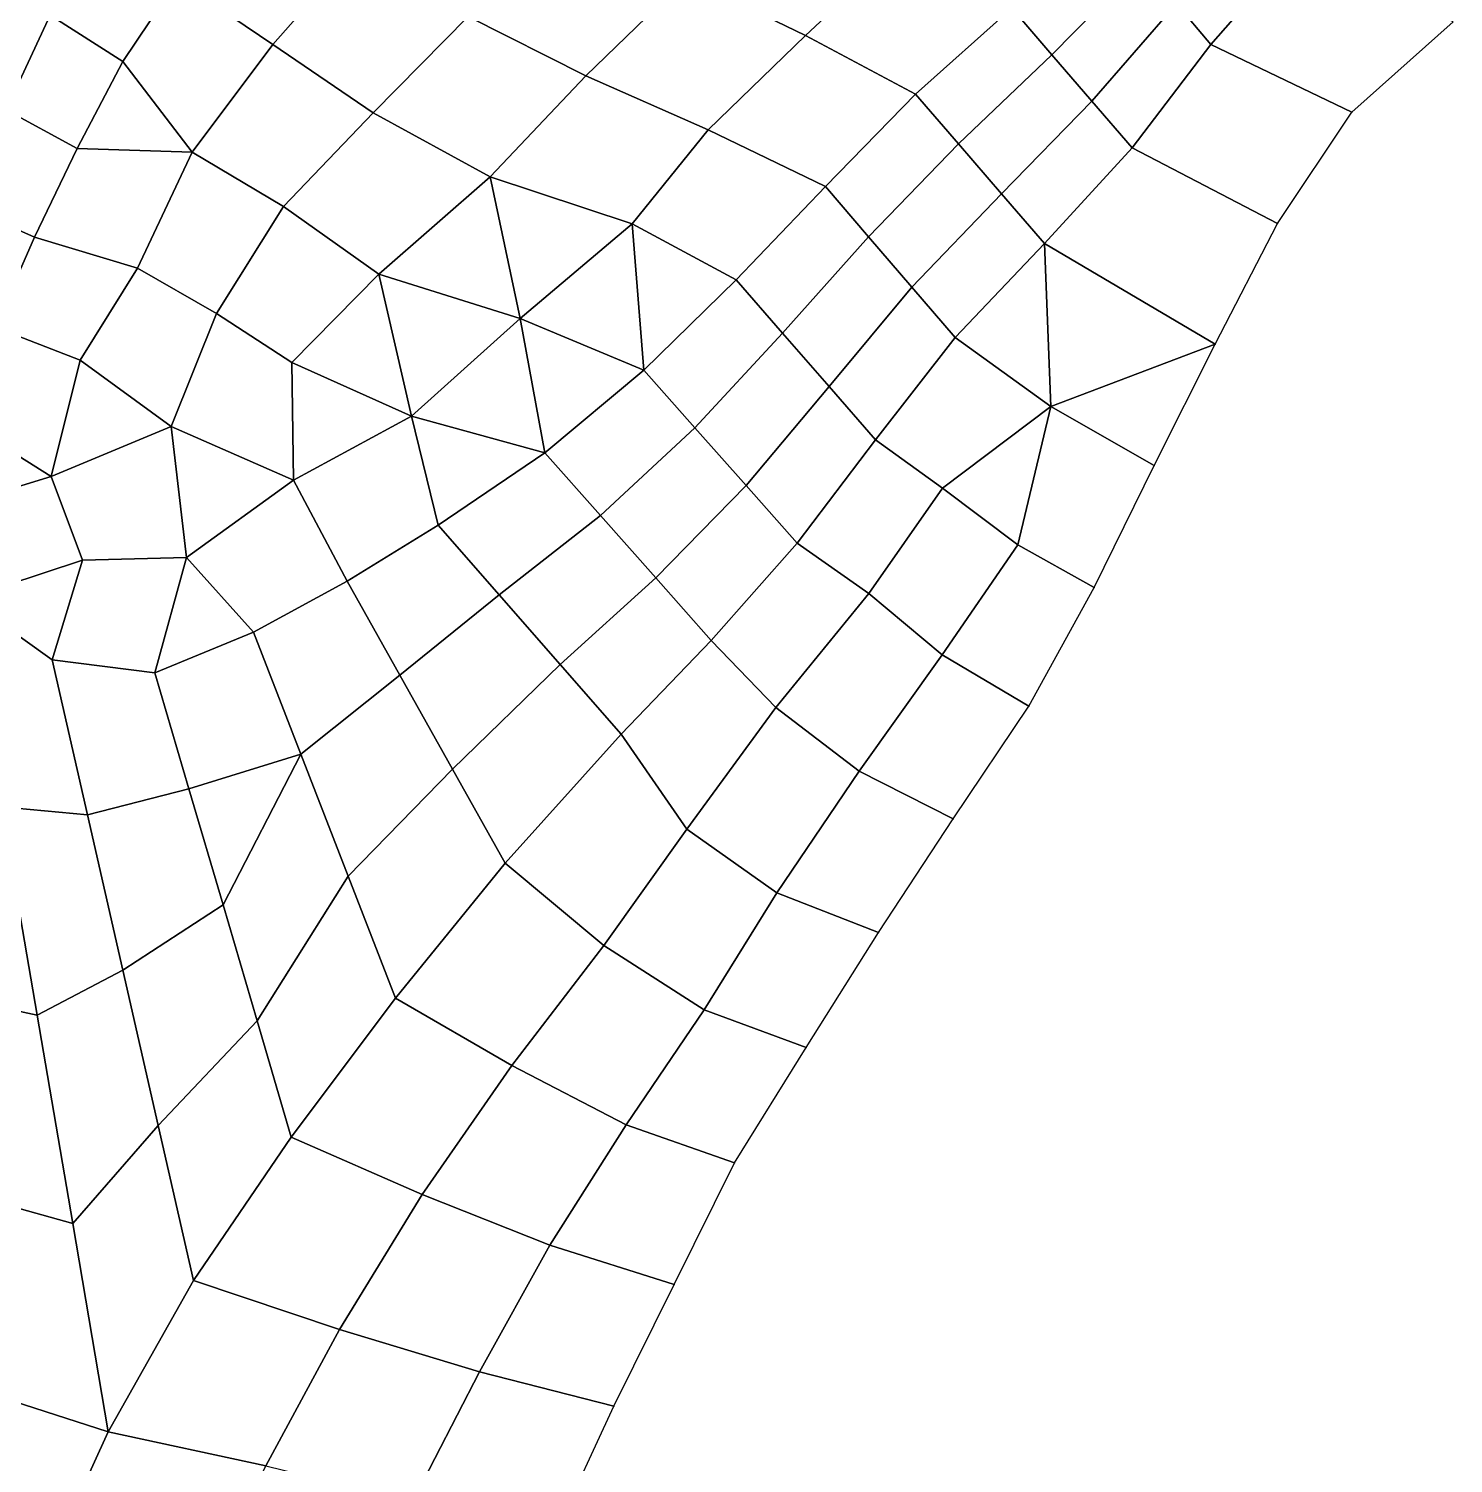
# Model space of a CAD drawing. Extents: x 380707 to 407438, y 6452841 to 6483357.
# Drawn here: x 397386.9 to 397544.2, y 6455864.4 to 6456022.7 of the extents above; entities that cross this region are included whole.
import ezdxf

# ---------------------------------------------------------------- set-up
doc = ezdxf.new("R2010")
doc.units = 0
for name, color, linetype in [('MESH_BOUND', 25, 'CONTINUOUS'), ('MESH_ELEMS', 18, 'CONTINUOUS'), ('MESH_NODES', 18, 'CONTINUOUS')]:
    doc.layers.add(name, color=color, linetype=linetype)

msp = doc.modelspace()

# ---------------------------------------------------------------- linework, layer by layer
at = {"layer": 'MESH_BOUND', "color": 25}
for points in [[(397532.988, 6456013.49, 0.167), (397544.173, 6456023.47, 0.124)], [(397524.75, 6456001.22, 0.149), (397532.988, 6456013.49, 0.167)], [(397517.901, 6455987.89, 0.145), (397524.75, 6456001.22, 0.149)], [(397511.166, 6455974.49, 0.163), (397517.901, 6455987.89, 0.145)], [(397504.536, 6455961.05, 0.178), (397511.166, 6455974.49, 0.163)], [(397497.3, 6455947.95, 0.224), (397504.536, 6455961.05, 0.178)], [(397488.972, 6455935.49, 0.261), (397497.3, 6455947.95, 0.224)], [(397480.714, 6455922.98, 0.19), (397488.972, 6455935.49, 0.261)], [(397472.75, 6455910.27, 0.166), (397480.714, 6455922.98, 0.19)], [(397464.824, 6455897.55, 0.144), (397472.75, 6455910.27, 0.166)], [(397458.161, 6455884.12, 0.137), (397464.824, 6455897.55, 0.144)], [(397451.499, 6455870.69, 0.248), (397458.161, 6455884.12, 0.137)], [(397445.216, 6455857.08, 0.178), (397451.499, 6455870.69, 0.248)]]:
    msp.add_polyline3d(points, dxfattribs=at)
at = {"layer": 'MESH_ELEMS', "color": 178}
for points in [[(397413.863, 6456020.96, -0.012), (397423.074, 6456031.4, -0.054), (397411.733, 6456038.73, -0.366), (397403.334, 6456028.11, -0.108)], [(397468.68, 6456038.5, 0.072), (397459.571, 6456028.33, 0.109), (397472.662, 6456021.95, 0.027), (397484.004, 6456032.55, 0.035)], [(397522.781, 6456036.43, -0.374), (397513.613, 6456025.47, -0.391), (397517.393, 6456020.98, 0.07), (397526.856, 6456031.74, 0.004)], [(397389.284, 6456024.22, -1.193), (397397.323, 6456019.08, 0.036), (397403.334, 6456028.11, -0.108), (397395.343, 6456034.08, -1.462)], [(397446.361, 6456034.54, 0.146), (397435.444, 6456024.06, 0.009), (397448.404, 6456017.52, 0.054), (397459.571, 6456028.33, 0.109)], [(397506.052, 6456034.46, -0.14), (397495.435, 6456024.96, -0.213), (397499.862, 6456019.83, -0.507), (397509.832, 6456029.97, -0.346)], [(397484.812, 6456015.48, -0.079), (397495.435, 6456024.96, -0.213), (397484.004, 6456032.55, 0.035), (397472.662, 6456021.95, 0.027)], [(397423.074, 6456031.4, -0.054), (397413.863, 6456020.96, -0.012), (397424.951, 6456013.44, 0.052), (397435.444, 6456024.06, 0.009)], [(397532.988, 6456013.49, 0.167), (397544.173, 6456023.47, 0.124), (397526.856, 6456031.74, 0.004), (397517.393, 6456020.98, 0.07)], [(397509.832, 6456029.97, -0.346), (397499.862, 6456019.83, -0.507), (397504.288, 6456014.7, -0.285), (397513.613, 6456025.47, -0.391)], [(397397.323, 6456019.08, 0.036), (397404.96, 6456009.09, 0.047), (397413.863, 6456020.96, -0.012), (397403.334, 6456028.11, -0.108)], [(397461.919, 6456011.54, 0), (397472.662, 6456021.95, 0.027), (397459.571, 6456028.33, 0.109), (397448.404, 6456017.52, 0.054)], [(397375.222, 6456014.18, -1.387), (397384.446, 6456013.75, -1.235), (397389.284, 6456024.22, -1.193), (397380.279, 6456027.56, -1.706)], [(397495.435, 6456024.96, -0.213), (397484.812, 6456015.48, -0.079), (397489.557, 6456009.99, -0.518), (397499.862, 6456019.83, -0.507)], [(397513.613, 6456025.47, -0.391), (397504.288, 6456014.7, -0.285), (397508.715, 6456009.57, 0.025), (397517.393, 6456020.98, 0.07)], [(397384.446, 6456013.75, -1.235), (397392.256, 6456009.48, 0.076), (397397.323, 6456019.08, 0.036), (397389.284, 6456024.22, -1.193)], [(397435.444, 6456024.06, 0.009), (397424.951, 6456013.44, 0.052), (397437.872, 6456006.35, 0), (397448.404, 6456017.52, 0.054)], [(397474.869, 6456005.28, -0.141), (397484.812, 6456015.48, -0.079), (397472.662, 6456021.95, 0.027), (397461.919, 6456011.54, 0)], [(397415.045, 6456003.07, 0.009), (397424.951, 6456013.44, 0.052), (397413.863, 6456020.96, -0.012), (397404.96, 6456009.09, 0.047)], [(397499.862, 6456019.83, -0.507), (397489.557, 6456009.99, -0.518), (397494.302, 6456004.5, -0.491), (397504.288, 6456014.7, -0.285)], [(397517.393, 6456020.98, 0.07), (397508.715, 6456009.57, 0.025), (397524.75, 6456001.22, 0.149), (397532.988, 6456013.49, 0.167)], [(397404.96, 6456009.09, 0.047), (397397.323, 6456019.08, 0.036), (397392.256, 6456009.48, 0.076), (397404.96, 6456009.09, 0.047)], [(397453.519, 6456001.18, 0.065), (397461.919, 6456011.54, 0), (397448.404, 6456017.52, 0.054), (397437.872, 6456006.35, 0)], [(397484.812, 6456015.48, -0.079), (397474.869, 6456005.28, -0.141), (397479.637, 6455999.73, -0.578), (397489.557, 6456009.99, -0.518)], [(397379.947, 6456003.1, -1.281), (397387.569, 6455999.69, -0.105), (397392.256, 6456009.48, 0.076), (397384.446, 6456013.75, -1.235)], [(397425.578, 6455995.62, 0.192), (397437.872, 6456006.35, 0), (397424.951, 6456013.44, 0.052), (397415.045, 6456003.07, 0.009)], [(397504.288, 6456014.7, -0.285), (397494.302, 6456004.5, -0.491), (397499.047, 6455999.01, 0.133), (397508.715, 6456009.57, 0.025)], [(397461.919, 6456011.54, 0), (397453.519, 6456001.18, 0.065), (397465.007, 6455995, -0.209), (397474.869, 6456005.28, -0.141)], [(397398.946, 6455996.29, 0.065), (397404.96, 6456009.09, 0.047), (397392.256, 6456009.48, 0.076), (397387.569, 6455999.69, -0.105)], [(397398.946, 6455996.29, 0.065), (397407.641, 6455991.27, 0.093), (397415.045, 6456003.07, 0.009), (397404.96, 6456009.09, 0.047)], [(397489.557, 6456009.99, -0.518), (397479.637, 6455999.73, -0.578), (397484.405, 6455994.17, -0.629), (397494.302, 6456004.5, -0.491)], [(397508.715, 6456009.57, 0.025), (397499.047, 6455999.01, 0.133), (397517.901, 6455987.89, 0.145), (397524.75, 6456001.22, 0.149)], [(397425.578, 6455995.62, 0.192), (397441.165, 6455990.71, 0.347), (397437.872, 6456006.35, 0), (397425.578, 6455995.62, 0.192)], [(397437.872, 6456006.35, 0), (397441.165, 6455990.71, 0.347), (397453.519, 6456001.18, 0.065), (397437.872, 6456006.35, 0)], [(397474.869, 6456005.28, -0.141), (397465.007, 6455995, -0.209), (397470.137, 6455989.11, -0.608), (397479.637, 6455999.73, -0.578)], [(397494.302, 6456004.5, -0.491), (397484.405, 6455994.17, -0.629), (397489.173, 6455988.62, -0.294), (397499.047, 6455999.01, 0.133)], [(397375.645, 6455992.37, -1.315), (397383.182, 6455989.77, -0.276), (397387.569, 6455999.69, -0.105), (397379.947, 6456003.1, -1.281)], [(397415.948, 6455985.87, 0.161), (397425.578, 6455995.62, 0.192), (397415.045, 6456003.07, 0.009), (397407.641, 6455991.27, 0.093)], [(397454.828, 6455985.03, -0.158), (397453.519, 6456001.18, 0.065), (397441.165, 6455990.71, 0.347), (397454.828, 6455985.03, -0.158)], [(397453.519, 6456001.18, 0.065), (397454.828, 6455985.03, -0.158), (397465.007, 6455995, -0.209), (397453.519, 6456001.18, 0.065)], [(397392.591, 6455986.14, 0.017), (397398.946, 6455996.29, 0.065), (397387.569, 6455999.69, -0.105), (397383.182, 6455989.77, -0.276)], [(397479.637, 6455999.73, -0.578), (397470.137, 6455989.11, -0.608), (397475.267, 6455983.22, -0.584), (397484.405, 6455994.17, -0.629)], [(397489.173, 6455988.62, -0.294), (397499.764, 6455981.01, 0.242), (397499.047, 6455999.01, 0.133), (397489.173, 6455988.62, -0.294)], [(397499.047, 6455999.01, 0.133), (397499.764, 6455981.01, 0.242), (397517.901, 6455987.89, 0.145), (397499.047, 6455999.01, 0.133)], [(397407.641, 6455991.27, 0.093), (397398.946, 6455996.29, 0.065), (397392.591, 6455986.14, 0.017), (397402.631, 6455978.81, 0.095)], [(397425.578, 6455995.62, 0.192), (397415.948, 6455985.87, 0.161), (397429.177, 6455979.96, 0.159), (397425.578, 6455995.62, 0.192)], [(397441.165, 6455990.71, 0.347), (397425.578, 6455995.62, 0.192), (397429.177, 6455979.96, 0.159), (397441.165, 6455990.71, 0.347)], [(397465.007, 6455995, -0.209), (397454.828, 6455985.03, -0.158), (397460.465, 6455978.66, -0.581), (397470.137, 6455989.11, -0.608)], [(397484.405, 6455994.17, -0.629), (397475.267, 6455983.22, -0.584), (397480.396, 6455977.33, -0.157), (397489.173, 6455988.62, -0.294)], [(397415.948, 6455985.87, 0.161), (397407.641, 6455991.27, 0.093), (397402.631, 6455978.81, 0.095), (397416.136, 6455972.9, 0.227)], [(397379.304, 6455979.63, -0.223), (397389.381, 6455973.29, 0.081), (397392.591, 6455986.14, 0.017), (397383.182, 6455989.77, -0.276)], [(397429.177, 6455979.96, 0.159), (397443.902, 6455975.9, 0.177), (397441.165, 6455990.71, 0.347), (397429.177, 6455979.96, 0.159)], [(397443.902, 6455975.9, 0.177), (397454.828, 6455985.03, -0.158), (397441.165, 6455990.71, 0.347), (397443.902, 6455975.9, 0.177)], [(397470.137, 6455989.11, -0.608), (397460.465, 6455978.66, -0.581), (397466.102, 6455972.29, -0.545), (397475.267, 6455983.22, -0.584)], [(397487.789, 6455972.01, 0.25), (397499.764, 6455981.01, 0.242), (397489.173, 6455988.62, -0.294), (397480.396, 6455977.33, -0.157)], [(397499.764, 6455981.01, 0.242), (397511.166, 6455974.49, 0.163), (397517.901, 6455987.89, 0.145), (397499.764, 6455981.01, 0.242)], [(397392.591, 6455986.14, 0.017), (397389.381, 6455973.29, 0.081), (397402.631, 6455978.81, 0.095), (397392.591, 6455986.14, 0.017)], [(397429.177, 6455979.96, 0.159), (397415.948, 6455985.87, 0.161), (397416.136, 6455972.9, 0.227), (397429.177, 6455979.96, 0.159)], [(397454.828, 6455985.03, -0.158), (397443.902, 6455975.9, 0.177), (397450.024, 6455968.99, -0.524), (397460.465, 6455978.66, -0.581)], [(397475.267, 6455983.22, -0.584), (397466.102, 6455972.29, -0.545), (397471.739, 6455965.92, -0.189), (397480.396, 6455977.33, -0.157)], [(397496.114, 6455965.76, 0.292), (397499.764, 6455981.01, 0.242), (397487.789, 6455972.01, 0.25), (397496.114, 6455965.76, 0.292)], [(397511.166, 6455974.49, 0.163), (397499.764, 6455981.01, 0.242), (397496.114, 6455965.76, 0.292), (397504.536, 6455961.05, 0.178)], [(397379.304, 6455979.63, -0.223), (397376.187, 6455969.24, -0.479), (397389.381, 6455973.29, 0.081), (397379.304, 6455979.63, -0.223)], [(397392.864, 6455964.04, 0.009), (397404.346, 6455964.36, 0.262), (397402.631, 6455978.81, 0.095), (397389.381, 6455973.29, 0.081)], [(397402.631, 6455978.81, 0.095), (397404.346, 6455964.36, 0.262), (397416.136, 6455972.9, 0.227), (397402.631, 6455978.81, 0.095)], [(397432.107, 6455967.91, 0.124), (397429.177, 6455979.96, 0.159), (397416.136, 6455972.9, 0.227), (397422.076, 6455961.73, 0.317)], [(397443.902, 6455975.9, 0.177), (397429.177, 6455979.96, 0.159), (397432.107, 6455967.91, 0.124), (397443.902, 6455975.9, 0.177)], [(397460.465, 6455978.66, -0.581), (397450.024, 6455968.99, -0.524), (397456.145, 6455962.09, -0.516), (397466.102, 6455972.29, -0.545)], [(397479.666, 6455960.37, 0.177), (397487.789, 6455972.01, 0.25), (397480.396, 6455977.33, -0.157), (397471.739, 6455965.92, -0.189)], [(397443.902, 6455975.9, 0.177), (397432.107, 6455967.91, 0.124), (397438.849, 6455960.23, -0.477), (397450.024, 6455968.99, -0.524)], [(397389.381, 6455973.29, 0.081), (397376.187, 6455969.24, -0.479), (397380.011, 6455959.82, -0.094), (397392.864, 6455964.04, 0.009)], [(397404.346, 6455964.36, 0.262), (397411.732, 6455956.09, -0.116), (397422.076, 6455961.73, 0.317), (397416.136, 6455972.9, 0.227)], [(397466.102, 6455972.29, -0.545), (397456.145, 6455962.09, -0.516), (397462.267, 6455955.18, 0.1), (397471.739, 6455965.92, -0.189)], [(397496.114, 6455965.76, 0.292), (397487.789, 6455972.01, 0.25), (397479.666, 6455960.37, 0.177), (397487.746, 6455953.62, 0.156)], [(397438.849, 6455960.23, -0.477), (397432.107, 6455967.91, 0.124), (397422.076, 6455961.73, 0.317), (397427.885, 6455951.35, -0.508)], [(397450.024, 6455968.99, -0.524), (397438.849, 6455960.23, -0.477), (397445.591, 6455952.54, -0.483), (397456.145, 6455962.09, -0.516)], [(397469.402, 6455947.78, 0.199), (397479.666, 6455960.37, 0.177), (397471.739, 6455965.92, -0.189), (397462.267, 6455955.18, 0.1)], [(397400.845, 6455951.62, -0.181), (397404.346, 6455964.36, 0.262), (397392.864, 6455964.04, 0.009), (397389.505, 6455953.06, -0.166)], [(397400.845, 6455951.62, -0.181), (397411.732, 6455956.09, -0.116), (397404.346, 6455964.36, 0.262), (397400.845, 6455951.62, -0.181)], [(397487.746, 6455953.62, 0.156), (397497.3, 6455947.95, 0.224), (397504.536, 6455961.05, 0.178), (397496.114, 6455965.76, 0.292)], [(397380.011, 6455959.82, -0.094), (397389.505, 6455953.06, -0.166), (397392.864, 6455964.04, 0.009), (397380.011, 6455959.82, -0.094)], [(397427.885, 6455951.35, -0.508), (397422.076, 6455961.73, 0.317), (397411.732, 6455956.09, -0.116), (397416.955, 6455942.64, -0.576)], [(397456.145, 6455962.09, -0.516), (397445.591, 6455952.54, -0.483), (397452.333, 6455944.85, 0.248), (397462.267, 6455955.18, 0.1)], [(397393.403, 6455935.93, -0.587), (397389.505, 6455953.06, -0.166), (397380.011, 6455959.82, -0.094), (397383.933, 6455936.83, -0.652)], [(397445.591, 6455952.54, -0.483), (397438.849, 6455960.23, -0.477), (397427.885, 6455951.35, -0.508), (397433.695, 6455940.98, -0.508)], [(397478.594, 6455940.77, 0.218), (397487.746, 6455953.62, 0.156), (397479.666, 6455960.37, 0.177), (397469.402, 6455947.78, 0.199)], [(397416.955, 6455942.64, -0.576), (397411.732, 6455956.09, -0.116), (397400.845, 6455951.62, -0.181), (397404.609, 6455938.81, -0.562)], [(397452.333, 6455944.85, 0.248), (397459.57, 6455934.36, 0.141), (397469.402, 6455947.78, 0.199), (397462.267, 6455955.18, 0.1)], [(397488.972, 6455935.49, 0.261), (397497.3, 6455947.95, 0.224), (397487.746, 6455953.62, 0.156), (397478.594, 6455940.77, 0.218)], [(397404.609, 6455938.81, -0.562), (397400.845, 6455951.62, -0.181), (397389.505, 6455953.06, -0.166), (397393.403, 6455935.93, -0.587)], [(397452.333, 6455944.85, 0.248), (397445.591, 6455952.54, -0.483), (397433.695, 6455940.98, -0.508), (397439.504, 6455930.6, 0.039)], [(397433.695, 6455940.98, -0.508), (397427.885, 6455951.35, -0.508), (397416.955, 6455942.64, -0.576), (397422.179, 6455929.18, -0.6)], [(397459.57, 6455934.36, 0.141), (397469.509, 6455927.35, 0.15), (397478.594, 6455940.77, 0.218), (397469.402, 6455947.78, 0.199)], [(397459.57, 6455934.36, 0.141), (397452.333, 6455944.85, 0.248), (397439.504, 6455930.6, 0.039), (397450.394, 6455921.52, 0.335)], [(397416.955, 6455942.64, -0.576), (397404.609, 6455938.81, -0.562), (397408.372, 6455926, -0.661), (397416.955, 6455942.64, -0.576)], [(397422.179, 6455929.18, -0.6), (397416.955, 6455942.64, -0.576), (397408.372, 6455926, -0.661), (397412.136, 6455913.2, -0.654)], [(397439.504, 6455930.6, 0.039), (397433.695, 6455940.98, -0.508), (397422.179, 6455929.18, -0.6), (397427.402, 6455915.73, -0.003)], [(397478.594, 6455940.77, 0.218), (397469.509, 6455927.35, 0.15), (397480.714, 6455922.98, 0.19), (397488.972, 6455935.49, 0.261)], [(397383.933, 6455936.83, -0.652), (397372.762, 6455938.17, -0.991), (397378.067, 6455915.92, -0.827), (397387.855, 6455913.84, -0.7)], [(397408.372, 6455926, -0.661), (397404.609, 6455938.81, -0.562), (397393.403, 6455935.93, -0.587), (397397.3, 6455918.81, -0.689)], [(397397.3, 6455918.81, -0.689), (397393.403, 6455935.93, -0.587), (397383.933, 6455936.83, -0.652), (397387.855, 6455913.84, -0.7)], [(397450.394, 6455921.52, 0.335), (397461.477, 6455914.42, 0.256), (397469.509, 6455927.35, 0.15), (397459.57, 6455934.36, 0.141)], [(397440.246, 6455908.3, 0.56), (397450.394, 6455921.52, 0.335), (397439.504, 6455930.6, 0.039), (397427.402, 6455915.73, -0.003)], [(397427.402, 6455915.73, -0.003), (397422.179, 6455929.18, -0.6), (397412.136, 6455913.2, -0.654), (397415.899, 6455900.39, 0.099)], [(397472.75, 6455910.27, 0.166), (397480.714, 6455922.98, 0.19), (397469.509, 6455927.35, 0.15), (397461.477, 6455914.42, 0.256)], [(397412.136, 6455913.2, -0.654), (397408.372, 6455926, -0.661), (397397.3, 6455918.81, -0.689), (397401.198, 6455901.68, -0.683)], [(397450.394, 6455921.52, 0.335), (397440.246, 6455908.3, 0.56), (397452.878, 6455901.73, 0.253), (397461.477, 6455914.42, 0.256)], [(397401.198, 6455901.68, -0.683), (397397.3, 6455918.81, -0.689), (397387.855, 6455913.84, -0.7), (397391.778, 6455890.85, -0.683)], [(397387.855, 6455913.84, -0.7), (397378.067, 6455915.92, -0.827), (397380.152, 6455894.07, -0.85), (397391.778, 6455890.85, -0.683)], [(397430.369, 6455894.06, 0.508), (397440.246, 6455908.3, 0.56), (397427.402, 6455915.73, -0.003), (397415.899, 6455900.39, 0.099)], [(397464.824, 6455897.55, 0.144), (397472.75, 6455910.27, 0.166), (397461.477, 6455914.42, 0.256), (397452.878, 6455901.73, 0.253)], [(397415.899, 6455900.39, 0.099), (397412.136, 6455913.2, -0.654), (397401.198, 6455901.68, -0.683), (397405.096, 6455884.56, 0.002)], [(397444.45, 6455888.44, 0.238), (397452.878, 6455901.73, 0.253), (397440.246, 6455908.3, 0.56), (397430.369, 6455894.06, 0.508)], [(397405.096, 6455884.56, 0.002), (397401.198, 6455901.68, -0.683), (397391.778, 6455890.85, -0.683), (397395.7, 6455867.85, 0.135)], [(397458.161, 6455884.12, 0.137), (397464.824, 6455897.55, 0.144), (397452.878, 6455901.73, 0.253), (397444.45, 6455888.44, 0.238)], [(397421.213, 6455879.15, 0.562), (397430.369, 6455894.06, 0.508), (397415.899, 6455900.39, 0.099), (397405.096, 6455884.56, 0.002)], [(397391.778, 6455890.85, -0.683), (397380.152, 6455894.07, -0.85), (397381.73, 6455872.34, -0.713), (397395.7, 6455867.85, 0.135)], [(397436.682, 6455874.46, 0.237), (397444.45, 6455888.44, 0.238), (397430.369, 6455894.06, 0.508), (397421.213, 6455879.15, 0.562)], [(397444.45, 6455888.44, 0.238), (397436.682, 6455874.46, 0.237), (397451.499, 6455870.69, 0.248), (397458.161, 6455884.12, 0.137)], [(397413.085, 6455864.09, 0.523), (397421.213, 6455879.15, 0.562), (397405.096, 6455884.56, 0.002), (397395.7, 6455867.85, 0.135)], [(397429.289, 6455860.13, 0.203), (397436.682, 6455874.46, 0.237), (397421.213, 6455879.15, 0.562), (397413.085, 6455864.09, 0.523)], [(397445.216, 6455857.08, 0.178), (397451.499, 6455870.69, 0.248), (397436.682, 6455874.46, 0.237), (397429.289, 6455860.13, 0.203)], [(397375.014, 6455856.8, -0.7), (397388.366, 6455851.79, 0.23), (397395.7, 6455867.85, 0.135), (397381.73, 6455872.34, -0.713)], [(397405.96, 6455849.17, 0.471), (397413.085, 6455864.09, 0.523), (397395.7, 6455867.85, 0.135), (397388.366, 6455851.79, 0.23)]]:
    msp.add_3dface(points, dxfattribs=at)
at = {"layer": 'MESH_NODES', "color": 18}
for p in [(397472.662, 6456021.95, 0.027), (397413.863, 6456020.96, -0.012), (397499.862, 6456019.83, -0.507), (397517.393, 6456020.98, 0.07), (397397.323, 6456019.08, 0.036), (397448.404, 6456017.52, 0.054), (397484.812, 6456015.48, -0.079), (397424.951, 6456013.44, 0.052), (397504.288, 6456014.7, -0.285), (397532.988, 6456013.49, 0.167), (397461.919, 6456011.54, 0), (397392.256, 6456009.48, 0.076), (397404.96, 6456009.09, 0.047), (397489.557, 6456009.99, -0.518), (397508.715, 6456009.57, 0.025), (397437.872, 6456006.35, 0), (397474.869, 6456005.28, -0.141), (397494.302, 6456004.5, -0.491), (397415.045, 6456003.07, 0.009), (397453.519, 6456001.18, 0.065), (397524.75, 6456001.22, 0.149), (397387.569, 6455999.69, -0.105), (397479.637, 6455999.73, -0.578), (397499.047, 6455999.01, 0.133), (397398.946, 6455996.29, 0.065), (397425.578, 6455995.62, 0.192), (397465.007, 6455995, -0.209), (397484.405, 6455994.17, -0.629), (397407.641, 6455991.27, 0.093), (397441.165, 6455990.71, 0.347), (397470.137, 6455989.11, -0.608), (397489.173, 6455988.62, -0.294), (397517.901, 6455987.89, 0.145), (397392.591, 6455986.14, 0.017), (397415.948, 6455985.87, 0.161), (397454.828, 6455985.03, -0.158), (397475.267, 6455983.22, -0.584), (397499.764, 6455981.01, 0.242), (397402.631, 6455978.81, 0.095), (397429.177, 6455979.96, 0.159), (397460.465, 6455978.66, -0.581), (397480.396, 6455977.33, -0.157), (397443.902, 6455975.9, 0.177), (397511.166, 6455974.49, 0.163), (397389.381, 6455973.29, 0.081), (397416.136, 6455972.9, 0.227), (397466.102, 6455972.29, -0.545), (397487.789, 6455972.01, 0.25), (397432.107, 6455967.91, 0.124), (397450.024, 6455968.99, -0.524), (397471.739, 6455965.92, -0.189), (397404.346, 6455964.36, 0.262), (397496.114, 6455965.76, 0.292), (397392.864, 6455964.04, 0.009), (397422.076, 6455961.73, 0.317), (397456.145, 6455962.09, -0.516), (397438.849, 6455960.23, -0.477), (397479.666, 6455960.37, 0.177), (397504.536, 6455961.05, 0.178), (397411.732, 6455956.09, -0.116), (397462.267, 6455955.18, 0.1), (397487.746, 6455953.62, 0.156), (397389.505, 6455953.06, -0.166), (397445.591, 6455952.54, -0.483), (397400.845, 6455951.62, -0.181), (397427.885, 6455951.35, -0.508), (397469.402, 6455947.78, 0.199), (397497.3, 6455947.95, 0.224), (397452.333, 6455944.85, 0.248), (397416.955, 6455942.64, -0.576), (397433.695, 6455940.98, -0.508), (397478.594, 6455940.77, 0.218), (397404.609, 6455938.81, -0.562), (397393.403, 6455935.93, -0.587), (397459.57, 6455934.36, 0.141), (397488.972, 6455935.49, 0.261), (397439.504, 6455930.6, 0.039), (397422.179, 6455929.18, -0.6), (397469.509, 6455927.35, 0.15), (397408.372, 6455926, -0.661), (397480.714, 6455922.98, 0.19), (397450.394, 6455921.52, 0.335), (397397.3, 6455918.81, -0.689), (397427.402, 6455915.73, -0.003), (397387.855, 6455913.84, -0.7), (397461.477, 6455914.42, 0.256), (397412.136, 6455913.2, -0.654), (397472.75, 6455910.27, 0.166), (397440.246, 6455908.3, 0.56), (397401.198, 6455901.68, -0.683), (397452.878, 6455901.73, 0.253), (397415.899, 6455900.39, 0.099), (397464.824, 6455897.55, 0.144), (397430.369, 6455894.06, 0.508), (397391.778, 6455890.85, -0.683), (397444.45, 6455888.44, 0.238), (397405.096, 6455884.56, 0.002), (397458.161, 6455884.12, 0.137), (397421.213, 6455879.15, 0.562), (397436.682, 6455874.46, 0.237), (397451.499, 6455870.69, 0.248), (397395.7, 6455867.85, 0.135)]:
    msp.add_point(p, dxfattribs=at)

doc.saveas('drawing.dxf')
